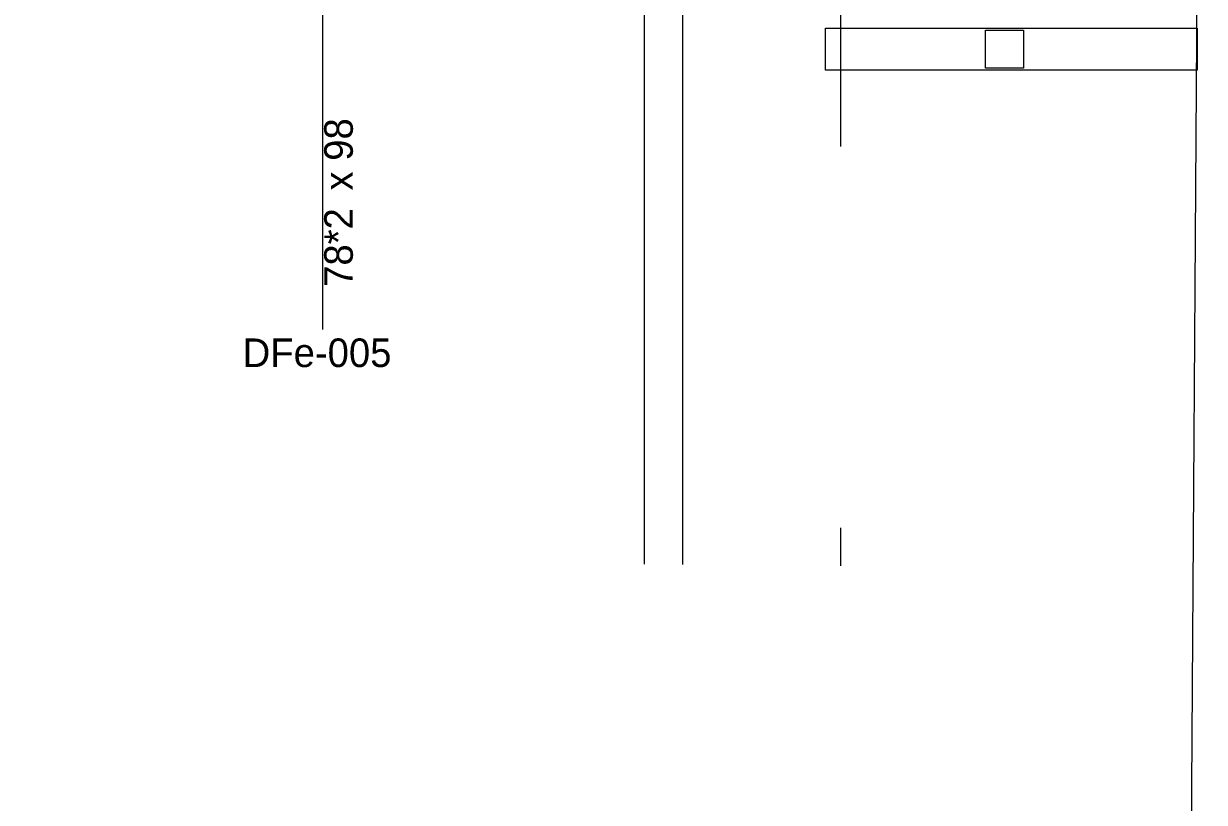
# Model space of a CAD drawing. Header units: metres. Extents: x -3 to 171, y -23 to 41.
# Drawn here: x 15.857 to 18.954, y -17.12 to -15.078 of the extents above; entities that cross this region are included whole.
import ezdxf

# ---------------------------------------------------------------- set-up
doc = ezdxf.new("R2010")
doc.units = ezdxf.units.M
doc.header["$MEASUREMENT"] = 0
doc.linetypes.add('Achse', pattern=[0.004, 0.002, -0.001, 0, -0.001])
doc.linetypes.add('Schnittlinie', pattern=[0.006, 0.003, -0.0015, 0, -0.0015])
for name, color, linetype in [('6._Dach PP STG1_1_000 Achsraster', 7, 'Continuous'), ('6._Dach PP STG1_1_325 Dachfenster', 7, 'Continuous'), ('6._Dach PP STG1_1_611 Entwässerung', 7, 'Continuous'), ('6._Dach PP STG1_1_840 Baulinien', 7, 'Continuous'), ('6._Dach PP STG1_1_851 Marker Schnitt', 7, 'Continuous')]:
    doc.layers.add(name, color=color, linetype=linetype)
doc.styles.add('ERSTELLTER_STIL_2', font='')
doc.styles.get('ERSTELLTER_STIL_2').set_extended_font_data('Eurostile')
doc.linetypes.add('Grenze Grundstück', pattern='A,0,[1,415_260415_PP_VA_1_9 DD STG11.Shx,S=0.00031746,R=0,X=0,Y=0],-0.04,0', length=0.04)

msp = doc.modelspace()

# ---------------------------------------------------------------- linework, layer by layer
at = {"layer": '6._Dach PP STG1_1_000 Achsraster', "color": 5, "linetype": 'Achse', "lineweight": 0, "ltscale": 1000}
msp.add_line((18, 3), (18, -22.5231), dxfattribs=at)
at = {"layer": '6._Dach PP STG1_1_325 Dachfenster', "color": 7, "linetype": 'Continuous', "lineweight": 13, "ltscale": 1000}
msp.add_line((16.6419, -15.8803), (16.6419, -13.9497), dxfattribs=at)
at = {"layer": '6._Dach PP STG1_1_611 Entwässerung', "color": 171, "linetype": 'Continuous', "lineweight": 13, "ltscale": 1000, "true_color": 0x6c6cff, "flags": 128}
for points in [[(17.96, -15.09), (18.9348, -15.09), (18.9348, -15.2), (17.96, -15.2)], [(18.38, -15.095), (18.48, -15.095), (18.48, -15.195), (18.38, -15.195)]]:
    msp.add_lwpolyline(points, close=True, dxfattribs=at)
at = {"layer": '6._Dach PP STG1_1_840 Baulinien', "color": 76, "linetype": 'Grenze Grundstück', "lineweight": 13, "ltscale": 1000, "true_color": 0x3f7f02, "flags": 128}
msp.add_lwpolyline([(0.0612, -22.5231), (0.0564, -12.2031), (0, -0.0002), (18.985, -0.0012), (18.958, -11.4452), (18.9035, -19.5703), (18.8897, -22.5231)], dxfattribs=at)
at = {"layer": '6._Dach PP STG1_1_851 Marker Schnitt', "color": 7, "linetype": 'Schnittlinie', "lineweight": 13, "ltscale": 1000}
for p, q in [((17.4851, 4.805), (17.4851, -22.5231)), ((17.5851, 4.8037), (17.5851, -22.5231))]:
    msp.add_line(p, q, dxfattribs=at)

# ---------------------------------------------------------------- texts
at = {"layer": '6._Dach PP STG1_1_325 Dachfenster', "color": 7, "linetype": 'Continuous', "lineweight": 13, "insert": (16.7426, -15.7681), "char_height": 0.075, "attachment_point": 7, "rotation": 90, "style": 'ERSTELLTER_STIL_2'}
msp.add_mtext('\\A1;{\\pql;\\pt0;\\fEurostile|b0|i0|c0|p0;\\W1.000000;78*2\\fEurostile|b0|i0|c0|p0;\\W1.000000;\\A1{\\H.66x;\\S^  ;}\\fEurostile|b0|i0|c0|p0;\\W1.000000; x 98\\fEurostile|b0|i0|c0|p0;\\W1.000000;\\A1{\\H.66x;\\S^  ;}}', dxfattribs=at)
at = {"layer": '6._Dach PP STG1_1_325 Dachfenster', "color": 7, "linetype": 'Continuous', "lineweight": 13, "insert": (16.4318, -15.9795), "char_height": 0.075, "attachment_point": 7, "style": 'ERSTELLTER_STIL_2'}
msp.add_mtext('\\A1;{\\pql;\\pt0;\\fEurostile|b0|i0|c0|p0;\\W1.000000;DFe-005\\fEurostile|b0|i0|c0|p0;\\W1.000000;\\fEurostile|b0|i0|c0|p0;\\W1.000000;\\fEurostile|b0|i0|c0|p0;\\W1.000000;}', dxfattribs=at)

doc.saveas('drawing.dxf')
